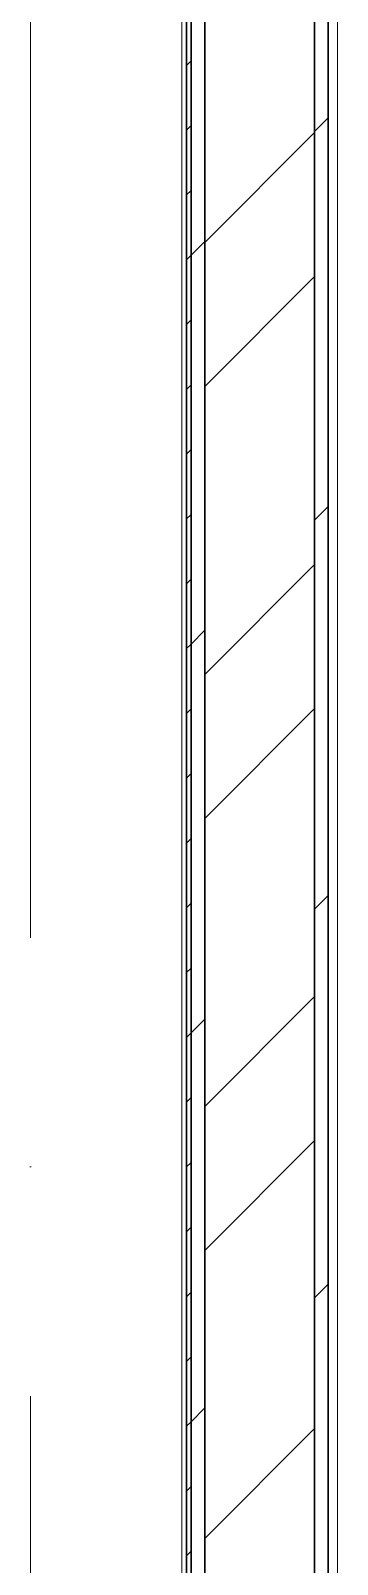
# Model space of a CAD drawing. Header units: millimetres. Extents: x -88595 to 880822, y -1054509 to -148035.
# Drawn here: x 297863 to 298199, y -273187 to -271513 of the extents above; entities that cross this region are included whole.
import ezdxf

# ---------------------------------------------------------------- set-up
doc = ezdxf.new("R2010")
doc.units = ezdxf.units.MM
doc.linetypes.add('ADSK_Линия сетки', pattern=[25, 20, -2.5, 0, -2.5])
for name, color, linetype, lineweight in [('Оборудование', 7, 'Continuous', 18), ('Ограждение', 7, 'Continuous', 9), ('Оси', 7, 'Continuous', 9), ('Стены наружные', 7, 'Continuous', 18)]:
    doc.layers.add(name, color=color, linetype=linetype, lineweight=lineweight)

# ---------------------------------------------------------------- blocks, each defined once
blk = doc.blocks.new('2 этаж')
at = {"layer": 'Ограждение'}
for p, q in [((327362.8, 659556.5), (327362.8, 653776.5)), ((327532.8, 653776.5), (327532.8, 659556.5))]:
    blk.add_line(p, q, dxfattribs=at)
at = {"layer": 'Оси', "linetype": 'ADSK_Линия сетки', "ltscale": 100}
blk.add_line((327197.5, 697307.1), (327197.5, 631330.4), dxfattribs=at)
at = {"layer": 'Стены наружные', "lineweight": 30}
for p, q in [((327367.8, 659571.5), (327367.8, 653771.5)), ((327372.8, 659576.5), (327372.8, 653766.5)), ((327387.8, 659581.5), (327387.8, 653751.5)), ((327507.8, 653751.5), (327507.8, 659581.5)), ((327522.8, 653766.5), (327522.8, 659576.5))]:
    blk.add_line(p, q, dxfattribs=at)
at = {"layer": 'Стены наружные', "linetype": 'Continuous', "lineweight": 9}
for p, q in [((327367.8, 656257.4), (327372.8, 656262.4)), ((327367.8, 656186.7), (327372.8, 656191.7)), ((327507.8, 656185.3), (327522.8, 656200.3)), ((327387.8, 656064.3), (327507.8, 656184.3)), ((327367.8, 656116), (327372.8, 656121)), ((327372.8, 656050.3), (327387.8, 656065.3)), ((327367.8, 656045.3), (327372.8, 656050.3)), ((327387.8, 655907.1), (327507.8, 656027.1)), ((327367.8, 655974.6), (327372.8, 655979.6)), ((327367.8, 655903.9), (327372.8, 655908.9)), ((327367.8, 655833.2), (327372.8, 655838.2)), ((327507.8, 655761), (327522.8, 655776)), ((327367.8, 655762.5), (327372.8, 655767.5)), ((327387.8, 655592.8), (327507.8, 655712.8)), ((327367.8, 655691.8), (327372.8, 655696.8)), ((327372.8, 655626), (327387.8, 655641)), ((327367.8, 655621), (327372.8, 655626)), ((327367.8, 655550.3), (327372.8, 655555.3)), ((327387.8, 655435.6), (327507.8, 655555.6)), ((327367.8, 655479.6), (327372.8, 655484.6)), ((327367.8, 655408.9), (327372.8, 655413.9)), ((327367.8, 655338.2), (327372.8, 655343.2)), ((327507.8, 655336.8), (327522.8, 655351.8)), ((327367.8, 655267.5), (327372.8, 655272.5)), ((327387.8, 655121.3), (327507.8, 655241.3)), ((327367.8, 655196.8), (327372.8, 655201.8)), ((327372.8, 655201.8), (327387.8, 655216.8)), ((327367.8, 655126.1), (327372.8, 655131.1)), ((327387.8, 654964.2), (327507.8, 655084.2)), ((327367.8, 655055.4), (327372.8, 655060.4)), ((327367.8, 654984.7), (327372.8, 654989.7)), ((327367.8, 654913.9), (327372.8, 654918.9)), ((327507.8, 654912.5), (327522.8, 654927.5)), ((327367.8, 654843.2), (327372.8, 654848.2)), ((327372.8, 654777.5), (327387.8, 654792.5)), ((327367.8, 654772.5), (327372.8, 654777.5)), ((327387.8, 654649.9), (327507.8, 654769.9)), ((327367.8, 654701.8), (327372.8, 654706.8)), ((327367.8, 654631.1), (327372.8, 654636.1))]:
    blk.add_line(p, q, dxfattribs=at)

msp = doc.modelspace()

# ---------------------------------------------------------------- block references
at = {"layer": 'Оборудование', "color": 5, "true_color": 0x0000ff}
msp.add_blockref('2 этаж', (-29334.2, -927808.4), dxfattribs=at)

doc.saveas('drawing.dxf')
